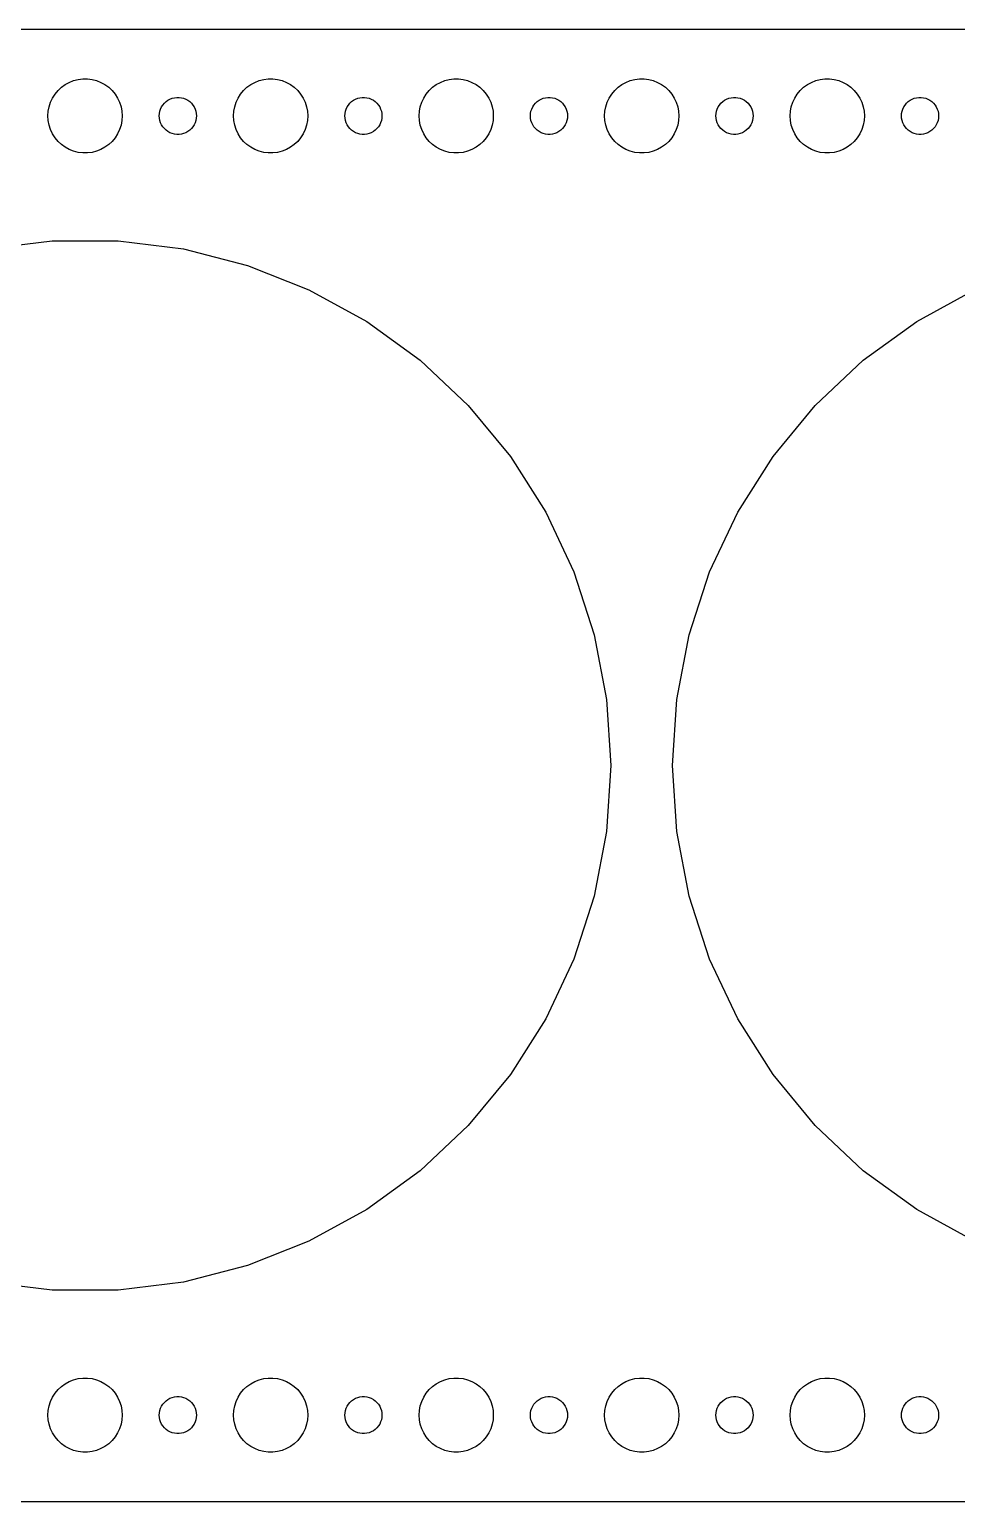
# Model space of a CAD drawing. Header units: metres. Extents: x -142 to 142, y -59 to 59.
# Drawn here: x -4.5 to 70.5, y -59.5 to 59.5 of the extents above; entities that cross this region are included whole.
import ezdxf

# ---------------------------------------------------------------- set-up
doc = ezdxf.new("R2010")
doc.units = ezdxf.units.M

msp = doc.modelspace()

# ---------------------------------------------------------------- linework, layer by layer
for p, q in [((137.314, 59.4901), (-137.314, 59.4901)), ((-2.1869, 54.5536), (-1.91226, 54.8115)), ((-1.91226, 54.8115), (-1.60747, 55.033)), ((-1.60747, 55.033), (-1.27733, 55.2145)), ((-1.27733, 55.2145), (-0.92705, 55.3532)), ((-0.92705, 55.3532), (-0.56213, 55.4469)), ((-0.56213, 55.4469), (-0.18837, 55.4941)), ((-0.18837, 55.4941), (0.18837, 55.4941)), ((0.18837, 55.4941), (0.56213, 55.4469)), ((0.56213, 55.4469), (0.92705, 55.3532)), ((0.92705, 55.3532), (1.27733, 55.2145)), ((1.27733, 55.2145), (1.60747, 55.033)), ((1.60747, 55.033), (1.91226, 54.8115)), ((1.91226, 54.8115), (2.1869, 54.5536)), ((12.8131, 54.5536), (13.0877, 54.8115)), ((13.0877, 54.8115), (13.3925, 55.033)), ((13.3925, 55.033), (13.7227, 55.2145)), ((13.7227, 55.2145), (14.0729, 55.3532)), ((14.0729, 55.3532), (14.4379, 55.4469)), ((14.4379, 55.4469), (14.8116, 55.4941)), ((14.8116, 55.4941), (15.1884, 55.4941)), ((15.1884, 55.4941), (15.5621, 55.4469)), ((15.5621, 55.4469), (15.927, 55.3532)), ((15.927, 55.3532), (16.2773, 55.2145)), ((16.2773, 55.2145), (16.6075, 55.033)), ((16.6075, 55.033), (16.9123, 54.8115)), ((16.9123, 54.8115), (17.1869, 54.5536)), ((27.8131, 54.5536), (28.0877, 54.8115)), ((28.0877, 54.8115), (28.3925, 55.033)), ((28.3925, 55.033), (28.7227, 55.2145)), ((28.7227, 55.2145), (29.0729, 55.3532)), ((29.0729, 55.3532), (29.4379, 55.4469)), ((29.4379, 55.4469), (29.8116, 55.4941)), ((29.8116, 55.4941), (30.1884, 55.4941)), ((30.1884, 55.4941), (30.5621, 55.4469)), ((30.5621, 55.4469), (30.927, 55.3532)), ((30.927, 55.3532), (31.2773, 55.2145)), ((31.2773, 55.2145), (31.6075, 55.033)), ((31.6075, 55.033), (31.9123, 54.8115)), ((31.9123, 54.8115), (32.1869, 54.5536)), ((42.8131, 54.5536), (43.0877, 54.8115)), ((43.0877, 54.8115), (43.3925, 55.033)), ((43.3925, 55.033), (43.7227, 55.2145)), ((43.7227, 55.2145), (44.0729, 55.3532)), ((44.0729, 55.3532), (44.4379, 55.4469)), ((44.4379, 55.4469), (44.8116, 55.4941)), ((44.8116, 55.4941), (45.1884, 55.4941)), ((45.1884, 55.4941), (45.5621, 55.4469)), ((45.5621, 55.4469), (45.927, 55.3532)), ((45.927, 55.3532), (46.2773, 55.2145)), ((46.2773, 55.2145), (46.6075, 55.033)), ((46.6075, 55.033), (46.9123, 54.8115)), ((46.9123, 54.8115), (47.1869, 54.5536)), ((57.8131, 54.5536), (58.0877, 54.8115)), ((58.0877, 54.8115), (58.3925, 55.033)), ((58.3925, 55.033), (58.7227, 55.2145)), ((58.7227, 55.2145), (59.0729, 55.3532)), ((59.0729, 55.3532), (59.4379, 55.4469)), ((59.4379, 55.4469), (59.8116, 55.4941)), ((59.8116, 55.4941), (60.1884, 55.4941)), ((60.1884, 55.4941), (60.5621, 55.4469)), ((60.5621, 55.4469), (60.927, 55.3532)), ((60.927, 55.3532), (61.2773, 55.2145)), ((61.2773, 55.2145), (61.6075, 55.033)), ((61.6075, 55.033), (61.9123, 54.8115)), ((61.9123, 54.8115), (62.1869, 54.5536)), ((-2.90575, 53.2461), (-2.78932, 53.6044)), ((-2.78932, 53.6044), (-2.62891, 53.9453)), ((-2.62891, 53.9453), (-2.42705, 54.2634)), ((-2.42705, 54.2634), (-2.1869, 54.5536)), ((2.1869, 54.5536), (2.42705, 54.2634)), ((2.42705, 54.2634), (2.62891, 53.9453)), ((2.62891, 53.9453), (2.78932, 53.6044)), ((2.78932, 53.6044), (2.90575, 53.2461)), ((6.40654, 53.5268), (6.54385, 53.6558)), ((6.54385, 53.6558), (6.69626, 53.7665)), ((6.69626, 53.7665), (6.86133, 53.8572)), ((6.86133, 53.8572), (7.03647, 53.9266)), ((7.03647, 53.9266), (7.21892, 53.9734)), ((7.21892, 53.9734), (7.40581, 53.997)), ((7.40581, 53.997), (7.59418, 53.997)), ((7.59418, 53.997), (7.78107, 53.9734)), ((7.78107, 53.9734), (7.96352, 53.9266)), ((7.96352, 53.9266), (8.13866, 53.8572)), ((8.13866, 53.8572), (8.30373, 53.7665)), ((8.30373, 53.7665), (8.45613, 53.6558)), ((8.45613, 53.6558), (8.59344, 53.5268)), ((12.0942, 53.2461), (12.2107, 53.6044)), ((12.2107, 53.6044), (12.3711, 53.9453)), ((12.3711, 53.9453), (12.5729, 54.2634)), ((12.5729, 54.2634), (12.8131, 54.5536)), ((17.1869, 54.5536), (17.427, 54.2634)), ((17.427, 54.2634), (17.6289, 53.9453)), ((17.6289, 53.9453), (17.7893, 53.6044)), ((17.7893, 53.6044), (17.9057, 53.2461)), ((21.4065, 53.5268), (21.5439, 53.6558)), ((21.5439, 53.6558), (21.6963, 53.7665)), ((21.6963, 53.7665), (21.8613, 53.8572)), ((21.8613, 53.8572), (22.0365, 53.9266)), ((22.0365, 53.9266), (22.2189, 53.9734)), ((22.2189, 53.9734), (22.4058, 53.997)), ((22.4058, 53.997), (22.5942, 53.997)), ((22.5942, 53.997), (22.7811, 53.9734)), ((22.7811, 53.9734), (22.9635, 53.9266)), ((22.9635, 53.9266), (23.1387, 53.8572)), ((23.1387, 53.8572), (23.3037, 53.7665)), ((23.3037, 53.7665), (23.4561, 53.6558)), ((23.4561, 53.6558), (23.5934, 53.5268)), ((27.0942, 53.2461), (27.2107, 53.6044)), ((27.2107, 53.6044), (27.3711, 53.9453)), ((27.3711, 53.9453), (27.5729, 54.2634)), ((27.5729, 54.2634), (27.8131, 54.5536)), ((32.1869, 54.5536), (32.427, 54.2634)), ((32.427, 54.2634), (32.6289, 53.9453)), ((32.6289, 53.9453), (32.7893, 53.6044)), ((32.7893, 53.6044), (32.9057, 53.2461)), ((36.4065, 53.5268), (36.5439, 53.6558)), ((36.5439, 53.6558), (36.6963, 53.7665)), ((36.6963, 53.7665), (36.8613, 53.8572)), ((36.8613, 53.8572), (37.0365, 53.9266)), ((37.0365, 53.9266), (37.2189, 53.9734)), ((37.2189, 53.9734), (37.4058, 53.997)), ((37.4058, 53.997), (37.5942, 53.997)), ((37.5942, 53.997), (37.7811, 53.9734)), ((37.7811, 53.9734), (37.9635, 53.9266)), ((37.9635, 53.9266), (38.1387, 53.8572)), ((38.1387, 53.8572), (38.3037, 53.7665)), ((38.3037, 53.7665), (38.4561, 53.6558)), ((38.4561, 53.6558), (38.5934, 53.5268)), ((42.0942, 53.2461), (42.2107, 53.6044)), ((42.2107, 53.6044), (42.3711, 53.9453)), ((42.3711, 53.9453), (42.5729, 54.2634)), ((42.5729, 54.2634), (42.8131, 54.5536)), ((47.1869, 54.5536), (47.427, 54.2634)), ((47.427, 54.2634), (47.6289, 53.9453)), ((47.6289, 53.9453), (47.7893, 53.6044)), ((47.7893, 53.6044), (47.9057, 53.2461)), ((51.4065, 53.5268), (51.5439, 53.6558)), ((51.5439, 53.6558), (51.6963, 53.7665)), ((51.6963, 53.7665), (51.8613, 53.8572)), ((51.8613, 53.8572), (52.0365, 53.9266)), ((52.0365, 53.9266), (52.2189, 53.9734)), ((52.2189, 53.9734), (52.4058, 53.997)), ((52.4058, 53.997), (52.5942, 53.997)), ((52.5942, 53.997), (52.7811, 53.9734)), ((52.7811, 53.9734), (52.9635, 53.9266)), ((52.9635, 53.9266), (53.1387, 53.8572)), ((53.1387, 53.8572), (53.3037, 53.7665)), ((53.3037, 53.7665), (53.4561, 53.6558)), ((53.4561, 53.6558), (53.5934, 53.5268)), ((57.0942, 53.2461), (57.2107, 53.6044)), ((57.2107, 53.6044), (57.3711, 53.9453)), ((57.3711, 53.9453), (57.5729, 54.2634)), ((57.5729, 54.2634), (57.8131, 54.5536)), ((62.1869, 54.5536), (62.427, 54.2634)), ((62.427, 54.2634), (62.6289, 53.9453)), ((62.6289, 53.9453), (62.7893, 53.6044)), ((62.7893, 53.6044), (62.9057, 53.2461)), ((66.4065, 53.5268), (66.5439, 53.6558)), ((66.5439, 53.6558), (66.6963, 53.7665)), ((66.6963, 53.7665), (66.8613, 53.8572)), ((66.8613, 53.8572), (67.0365, 53.9266)), ((67.0365, 53.9266), (67.2189, 53.9734)), ((67.2189, 53.9734), (67.4058, 53.997)), ((67.4058, 53.997), (67.5942, 53.997)), ((67.5942, 53.997), (67.7811, 53.9734)), ((67.7811, 53.9734), (67.9635, 53.9266)), ((67.9635, 53.9266), (68.1387, 53.8572)), ((68.1387, 53.8572), (68.3037, 53.7665)), ((68.3037, 53.7665), (68.4561, 53.6558)), ((68.4561, 53.6558), (68.5934, 53.5268)), ((-3, 52.5), (-2.97633, 52.876)), ((-2.97633, 52.124), (-3, 52.5)), ((-2.97633, 52.876), (-2.90575, 53.2461)), ((2.90575, 53.2461), (2.97633, 52.876)), ((2.97633, 52.876), (3, 52.5)), ((3, 52.5), (2.97633, 52.124)), ((6, 52.5), (6.01183, 52.688)), ((6.01183, 52.312), (6, 52.5)), ((6.01183, 52.688), (6.04712, 52.873)), ((6.04712, 52.873), (6.10533, 53.0522)), ((6.10533, 53.0522), (6.18553, 53.2226)), ((6.18553, 53.2226), (6.28647, 53.3817)), ((6.28647, 53.3817), (6.40654, 53.5268)), ((8.59344, 53.5268), (8.71352, 53.3817)), ((8.71352, 53.3817), (8.81445, 53.2226)), ((8.81445, 53.2226), (8.89465, 53.0522)), ((8.89465, 53.0522), (8.95287, 52.873)), ((8.95287, 52.873), (8.98816, 52.688)), ((8.98816, 52.688), (9, 52.5)), ((9, 52.5), (8.98816, 52.312)), ((12, 52.5), (12.0237, 52.876)), ((12.0237, 52.124), (12, 52.5)), ((12.0237, 52.876), (12.0942, 53.2461)), ((17.9057, 53.2461), (17.9763, 52.876)), ((17.9763, 52.876), (18, 52.5)), ((18, 52.5), (17.9763, 52.124)), ((21, 52.5), (21.0118, 52.688)), ((21.0118, 52.312), (21, 52.5)), ((21.0118, 52.688), (21.0471, 52.873)), ((21.0471, 52.873), (21.1053, 53.0522)), ((21.1053, 53.0522), (21.1855, 53.2226)), ((21.1855, 53.2226), (21.2865, 53.3817)), ((21.2865, 53.3817), (21.4065, 53.5268)), ((23.5934, 53.5268), (23.7135, 53.3817)), ((23.7135, 53.3817), (23.8145, 53.2226)), ((23.8145, 53.2226), (23.8947, 53.0522)), ((23.8947, 53.0522), (23.9529, 52.873)), ((23.9529, 52.873), (23.9882, 52.688)), ((23.9882, 52.688), (24, 52.5)), ((24, 52.5), (23.9882, 52.312)), ((27, 52.5), (27.0237, 52.876)), ((27.0237, 52.124), (27, 52.5)), ((27.0237, 52.876), (27.0942, 53.2461)), ((32.9057, 53.2461), (32.9763, 52.876)), ((32.9763, 52.876), (33, 52.5)), ((33, 52.5), (32.9763, 52.124)), ((36, 52.5), (36.0118, 52.688)), ((36.0118, 52.312), (36, 52.5)), ((36.0118, 52.688), (36.0471, 52.873)), ((36.0471, 52.873), (36.1053, 53.0522)), ((36.1053, 53.0522), (36.1855, 53.2226)), ((36.1855, 53.2226), (36.2865, 53.3817)), ((36.2865, 53.3817), (36.4065, 53.5268)), ((38.5934, 53.5268), (38.7135, 53.3817)), ((38.7135, 53.3817), (38.8145, 53.2226)), ((38.8145, 53.2226), (38.8947, 53.0522)), ((38.8947, 53.0522), (38.9529, 52.873)), ((38.9529, 52.873), (38.9882, 52.688)), ((38.9882, 52.688), (39, 52.5)), ((39, 52.5), (38.9882, 52.312)), ((42, 52.5), (42.0237, 52.876)), ((42.0237, 52.124), (42, 52.5)), ((42.0237, 52.876), (42.0942, 53.2461)), ((47.9057, 53.2461), (47.9763, 52.876)), ((47.9763, 52.876), (48, 52.5)), ((48, 52.5), (47.9763, 52.124)), ((51, 52.5), (51.0118, 52.688)), ((51.0118, 52.312), (51, 52.5)), ((51.0118, 52.688), (51.0471, 52.873)), ((51.0471, 52.873), (51.1053, 53.0522)), ((51.1053, 53.0522), (51.1855, 53.2226)), ((51.1855, 53.2226), (51.2865, 53.3817)), ((51.2865, 53.3817), (51.4065, 53.5268)), ((53.5934, 53.5268), (53.7135, 53.3817)), ((53.7135, 53.3817), (53.8145, 53.2226)), ((53.8145, 53.2226), (53.8947, 53.0522)), ((53.8947, 53.0522), (53.9529, 52.873)), ((53.9529, 52.873), (53.9882, 52.688)), ((53.9882, 52.688), (54, 52.5)), ((54, 52.5), (53.9882, 52.312)), ((57, 52.5), (57.0237, 52.876)), ((57.0237, 52.124), (57, 52.5)), ((57.0237, 52.876), (57.0942, 53.2461)), ((62.9057, 53.2461), (62.9763, 52.876)), ((62.9763, 52.876), (63, 52.5)), ((63, 52.5), (62.9763, 52.124)), ((66, 52.5), (66.0118, 52.688)), ((66.0118, 52.312), (66, 52.5)), ((66.0118, 52.688), (66.0471, 52.873)), ((66.0471, 52.873), (66.1053, 53.0522)), ((66.1053, 53.0522), (66.1855, 53.2226)), ((66.1855, 53.2226), (66.2865, 53.3817)), ((66.2865, 53.3817), (66.4065, 53.5268)), ((68.5934, 53.5268), (68.7135, 53.3817)), ((68.7135, 53.3817), (68.8145, 53.2226)), ((68.8145, 53.2226), (68.8947, 53.0522)), ((68.8947, 53.0522), (68.9529, 52.873)), ((68.9529, 52.873), (68.9882, 52.688)), ((68.9882, 52.688), (69, 52.5)), ((69, 52.5), (68.9882, 52.312)), ((-2.90575, 51.7539), (-2.97633, 52.124)), ((-2.78932, 51.3956), (-2.90575, 51.7539)), ((-2.62891, 51.0547), (-2.78932, 51.3956)), ((2.78932, 51.3956), (2.62891, 51.0547)), ((2.90575, 51.7539), (2.78932, 51.3956)), ((2.97633, 52.124), (2.90575, 51.7539)), ((6.04712, 52.127), (6.01183, 52.312)), ((6.10533, 51.9478), (6.04712, 52.127)), ((6.18553, 51.7774), (6.10533, 51.9478)), ((6.28647, 51.6183), (6.18553, 51.7774)), ((6.40654, 51.4732), (6.28647, 51.6183)), ((6.54385, 51.3442), (6.40654, 51.4732)), ((6.69626, 51.2335), (6.54385, 51.3442)), ((6.86133, 51.1428), (6.69626, 51.2335)), ((8.30373, 51.2335), (8.13866, 51.1428)), ((8.45613, 51.3442), (8.30373, 51.2335)), ((8.59344, 51.4732), (8.45613, 51.3442)), ((8.71352, 51.6183), (8.59344, 51.4732)), ((8.81445, 51.7774), (8.71352, 51.6183)), ((8.89465, 51.9478), (8.81445, 51.7774)), ((8.95287, 52.127), (8.89465, 51.9478)), ((8.98816, 52.312), (8.95287, 52.127)), ((12.0942, 51.7539), (12.0237, 52.124)), ((12.2107, 51.3956), (12.0942, 51.7539)), ((12.3711, 51.0547), (12.2107, 51.3956)), ((17.7893, 51.3956), (17.6289, 51.0547)), ((17.9057, 51.7539), (17.7893, 51.3956)), ((17.9763, 52.124), (17.9057, 51.7539)), ((21.0471, 52.127), (21.0118, 52.312)), ((21.1053, 51.9478), (21.0471, 52.127)), ((21.1855, 51.7774), (21.1053, 51.9478)), ((21.2865, 51.6183), (21.1855, 51.7774)), ((21.4065, 51.4732), (21.2865, 51.6183)), ((21.5439, 51.3442), (21.4065, 51.4732)), ((21.6963, 51.2335), (21.5439, 51.3442)), ((21.8613, 51.1428), (21.6963, 51.2335)), ((23.3037, 51.2335), (23.1387, 51.1428)), ((23.4561, 51.3442), (23.3037, 51.2335)), ((23.5934, 51.4732), (23.4561, 51.3442)), ((23.7135, 51.6183), (23.5934, 51.4732)), ((23.8145, 51.7774), (23.7135, 51.6183)), ((23.8947, 51.9478), (23.8145, 51.7774)), ((23.9529, 52.127), (23.8947, 51.9478)), ((23.9882, 52.312), (23.9529, 52.127)), ((27.0942, 51.7539), (27.0237, 52.124)), ((27.2107, 51.3956), (27.0942, 51.7539)), ((27.3711, 51.0547), (27.2107, 51.3956)), ((32.7893, 51.3956), (32.6289, 51.0547)), ((32.9057, 51.7539), (32.7893, 51.3956)), ((32.9763, 52.124), (32.9057, 51.7539)), ((36.0471, 52.127), (36.0118, 52.312)), ((36.1053, 51.9478), (36.0471, 52.127)), ((36.1855, 51.7774), (36.1053, 51.9478)), ((36.2865, 51.6183), (36.1855, 51.7774)), ((36.4065, 51.4732), (36.2865, 51.6183)), ((36.5439, 51.3442), (36.4065, 51.4732)), ((36.6963, 51.2335), (36.5439, 51.3442)), ((36.8613, 51.1428), (36.6963, 51.2335)), ((38.3037, 51.2335), (38.1387, 51.1428)), ((38.4561, 51.3442), (38.3037, 51.2335)), ((38.5934, 51.4732), (38.4561, 51.3442)), ((38.7135, 51.6183), (38.5934, 51.4732)), ((38.8145, 51.7774), (38.7135, 51.6183)), ((38.8947, 51.9478), (38.8145, 51.7774)), ((38.9529, 52.127), (38.8947, 51.9478)), ((38.9882, 52.312), (38.9529, 52.127)), ((42.0942, 51.7539), (42.0237, 52.124)), ((42.2107, 51.3956), (42.0942, 51.7539)), ((42.3711, 51.0547), (42.2107, 51.3956)), ((47.7893, 51.3956), (47.6289, 51.0547)), ((47.9057, 51.7539), (47.7893, 51.3956)), ((47.9763, 52.124), (47.9057, 51.7539)), ((51.0471, 52.127), (51.0118, 52.312)), ((51.1053, 51.9478), (51.0471, 52.127)), ((51.1855, 51.7774), (51.1053, 51.9478)), ((51.2865, 51.6183), (51.1855, 51.7774)), ((51.4065, 51.4732), (51.2865, 51.6183)), ((51.5439, 51.3442), (51.4065, 51.4732)), ((51.6963, 51.2335), (51.5439, 51.3442)), ((51.8613, 51.1428), (51.6963, 51.2335)), ((53.3037, 51.2335), (53.1387, 51.1428)), ((53.4561, 51.3442), (53.3037, 51.2335)), ((53.5934, 51.4732), (53.4561, 51.3442)), ((53.7135, 51.6183), (53.5934, 51.4732)), ((53.8145, 51.7774), (53.7135, 51.6183)), ((53.8947, 51.9478), (53.8145, 51.7774)), ((53.9529, 52.127), (53.8947, 51.9478)), ((53.9882, 52.312), (53.9529, 52.127)), ((57.0942, 51.7539), (57.0237, 52.124)), ((57.2107, 51.3956), (57.0942, 51.7539)), ((57.3711, 51.0547), (57.2107, 51.3956)), ((62.7893, 51.3956), (62.6289, 51.0547)), ((62.9057, 51.7539), (62.7893, 51.3956)), ((62.9763, 52.124), (62.9057, 51.7539)), ((66.0471, 52.127), (66.0118, 52.312)), ((66.1053, 51.9478), (66.0471, 52.127)), ((66.1855, 51.7774), (66.1053, 51.9478)), ((66.2865, 51.6183), (66.1855, 51.7774)), ((66.4065, 51.4732), (66.2865, 51.6183)), ((66.5439, 51.3442), (66.4065, 51.4732)), ((66.6963, 51.2335), (66.5439, 51.3442)), ((66.8613, 51.1428), (66.6963, 51.2335)), ((68.3037, 51.2335), (68.1387, 51.1428)), ((68.4561, 51.3442), (68.3037, 51.2335)), ((68.5934, 51.4732), (68.4561, 51.3442)), ((68.7135, 51.6183), (68.5934, 51.4732)), ((68.8145, 51.7774), (68.7135, 51.6183)), ((68.8947, 51.9478), (68.8145, 51.7774)), ((68.9529, 52.127), (68.8947, 51.9478)), ((68.9882, 52.312), (68.9529, 52.127)), ((-2.42705, 50.7366), (-2.62891, 51.0547)), ((-2.1869, 50.4464), (-2.42705, 50.7366)), ((-1.91226, 50.1885), (-2.1869, 50.4464)), ((-1.60747, 49.967), (-1.91226, 50.1885)), ((1.91226, 50.1885), (1.60747, 49.967)), ((2.1869, 50.4464), (1.91226, 50.1885)), ((2.42705, 50.7366), (2.1869, 50.4464)), ((2.62891, 51.0547), (2.42705, 50.7366)), ((7.03647, 51.0734), (6.86133, 51.1428)), ((7.21892, 51.0266), (7.03647, 51.0734)), ((7.40581, 51.003), (7.21892, 51.0266)), ((7.59418, 51.003), (7.40581, 51.003)), ((7.78107, 51.0266), (7.59418, 51.003)), ((7.96352, 51.0734), (7.78107, 51.0266)), ((8.13866, 51.1428), (7.96352, 51.0734)), ((12.5729, 50.7366), (12.3711, 51.0547)), ((12.8131, 50.4464), (12.5729, 50.7366)), ((13.0877, 50.1885), (12.8131, 50.4464)), ((13.3925, 49.967), (13.0877, 50.1885)), ((16.9123, 50.1885), (16.6075, 49.967)), ((17.1869, 50.4464), (16.9123, 50.1885)), ((17.427, 50.7366), (17.1869, 50.4464)), ((17.6289, 51.0547), (17.427, 50.7366)), ((22.0365, 51.0734), (21.8613, 51.1428)), ((22.2189, 51.0266), (22.0365, 51.0734)), ((22.4058, 51.003), (22.2189, 51.0266)), ((22.5942, 51.003), (22.4058, 51.003)), ((22.7811, 51.0266), (22.5942, 51.003)), ((22.9635, 51.0734), (22.7811, 51.0266)), ((23.1387, 51.1428), (22.9635, 51.0734)), ((27.5729, 50.7366), (27.3711, 51.0547)), ((27.8131, 50.4464), (27.5729, 50.7366)), ((28.0877, 50.1885), (27.8131, 50.4464)), ((28.3925, 49.967), (28.0877, 50.1885)), ((31.9123, 50.1885), (31.6075, 49.967)), ((32.1869, 50.4464), (31.9123, 50.1885)), ((32.427, 50.7366), (32.1869, 50.4464)), ((32.6289, 51.0547), (32.427, 50.7366)), ((37.0365, 51.0734), (36.8613, 51.1428)), ((37.2189, 51.0266), (37.0365, 51.0734)), ((37.4058, 51.003), (37.2189, 51.0266)), ((37.5942, 51.003), (37.4058, 51.003)), ((37.7811, 51.0266), (37.5942, 51.003)), ((37.9635, 51.0734), (37.7811, 51.0266)), ((38.1387, 51.1428), (37.9635, 51.0734)), ((42.5729, 50.7366), (42.3711, 51.0547)), ((42.8131, 50.4464), (42.5729, 50.7366)), ((43.0877, 50.1885), (42.8131, 50.4464)), ((43.3925, 49.967), (43.0877, 50.1885)), ((46.9123, 50.1885), (46.6075, 49.967)), ((47.1869, 50.4464), (46.9123, 50.1885)), ((47.427, 50.7366), (47.1869, 50.4464)), ((47.6289, 51.0547), (47.427, 50.7366)), ((52.0365, 51.0734), (51.8613, 51.1428)), ((52.2189, 51.0266), (52.0365, 51.0734)), ((52.4058, 51.003), (52.2189, 51.0266)), ((52.5942, 51.003), (52.4058, 51.003)), ((52.7811, 51.0266), (52.5942, 51.003)), ((52.9635, 51.0734), (52.7811, 51.0266)), ((53.1387, 51.1428), (52.9635, 51.0734)), ((57.5729, 50.7366), (57.3711, 51.0547)), ((57.8131, 50.4464), (57.5729, 50.7366)), ((58.0877, 50.1885), (57.8131, 50.4464)), ((58.3925, 49.967), (58.0877, 50.1885)), ((61.9123, 50.1885), (61.6075, 49.967)), ((62.1869, 50.4464), (61.9123, 50.1885)), ((62.427, 50.7366), (62.1869, 50.4464)), ((62.6289, 51.0547), (62.427, 50.7366)), ((67.0365, 51.0734), (66.8613, 51.1428)), ((67.2189, 51.0266), (67.0365, 51.0734)), ((67.4058, 51.003), (67.2189, 51.0266)), ((67.5942, 51.003), (67.4058, 51.003)), ((67.7811, 51.0266), (67.5942, 51.003)), ((67.9635, 51.0734), (67.7811, 51.0266)), ((68.1387, 51.1428), (67.9635, 51.0734)), ((-1.27733, 49.7855), (-1.60747, 49.967)), ((-0.92705, 49.6468), (-1.27733, 49.7855)), ((-0.56213, 49.5531), (-0.92705, 49.6468)), ((-0.18837, 49.5059), (-0.56213, 49.5531)), ((0.18837, 49.5059), (-0.18837, 49.5059)), ((0.56213, 49.5531), (0.18837, 49.5059)), ((0.92705, 49.6468), (0.56213, 49.5531)), ((1.27733, 49.7855), (0.92705, 49.6468)), ((1.60747, 49.967), (1.27733, 49.7855)), ((13.7227, 49.7855), (13.3925, 49.967)), ((14.0729, 49.6468), (13.7227, 49.7855)), ((14.4379, 49.5531), (14.0729, 49.6468)), ((14.8116, 49.5059), (14.4379, 49.5531)), ((15.1884, 49.5059), (14.8116, 49.5059)), ((15.5621, 49.5531), (15.1884, 49.5059)), ((15.927, 49.6468), (15.5621, 49.5531)), ((16.2773, 49.7855), (15.927, 49.6468)), ((16.6075, 49.967), (16.2773, 49.7855)), ((28.7227, 49.7855), (28.3925, 49.967)), ((29.0729, 49.6468), (28.7227, 49.7855)), ((29.4379, 49.5531), (29.0729, 49.6468)), ((29.8116, 49.5059), (29.4379, 49.5531)), ((30.1884, 49.5059), (29.8116, 49.5059)), ((30.5621, 49.5531), (30.1884, 49.5059)), ((30.927, 49.6468), (30.5621, 49.5531)), ((31.2773, 49.7855), (30.927, 49.6468)), ((31.6075, 49.967), (31.2773, 49.7855)), ((43.7227, 49.7855), (43.3925, 49.967)), ((44.0729, 49.6468), (43.7227, 49.7855)), ((44.4379, 49.5531), (44.0729, 49.6468)), ((44.8116, 49.5059), (44.4379, 49.5531)), ((45.1884, 49.5059), (44.8116, 49.5059)), ((45.5621, 49.5531), (45.1884, 49.5059)), ((45.927, 49.6468), (45.5621, 49.5531)), ((46.2773, 49.7855), (45.927, 49.6468)), ((46.6075, 49.967), (46.2773, 49.7855)), ((58.7227, 49.7855), (58.3925, 49.967)), ((59.0729, 49.6468), (58.7227, 49.7855)), ((59.4379, 49.5531), (59.0729, 49.6468)), ((59.8116, 49.5059), (59.4379, 49.5531)), ((60.1884, 49.5059), (59.8116, 49.5059)), ((60.5621, 49.5531), (60.1884, 49.5059)), ((60.927, 49.6468), (60.5621, 49.5531)), ((61.2773, 49.7855), (60.927, 49.6468)), ((61.6075, 49.967), (61.2773, 49.7855)), ((-7.9637, 41.7472), (-2.66859, 42.4161)), ((-2.66859, 42.4161), (2.66859, 42.4161)), ((2.66859, 42.4161), (7.9637, 41.7472)), ((7.9637, 41.7472), (13.1332, 40.4199)), ((13.1332, 40.4199), (18.0956, 38.4551)), ((18.0956, 38.4551), (22.7726, 35.8839)), ((67.2274, 35.8839), (71.9044, 38.4551)), ((22.7726, 35.8839), (27.0905, 32.7468)), ((62.9095, 32.7468), (67.2274, 35.8839)), ((27.0905, 32.7468), (30.9812, 29.0932)), ((59.0188, 29.0932), (62.9095, 32.7468)), ((30.9812, 29.0932), (34.3832, 24.9809)), ((55.6168, 24.9809), (59.0188, 29.0932)), ((34.3832, 24.9809), (37.243, 20.4745)), ((52.757, 20.4745), (55.6168, 24.9809)), ((37.243, 20.4745), (39.5155, 15.6453)), ((50.4845, 15.6453), (52.757, 20.4745)), ((39.5155, 15.6453), (41.1648, 10.5693)), ((48.8352, 10.5693), (50.4845, 15.6453)), ((41.1648, 10.5693), (42.1649, 5.32666)), ((47.8351, 5.32666), (48.8352, 10.5693)), ((42.1649, 5.32666), (42.5, 0)), ((47.5, 0), (47.8351, 5.32666)), ((42.5, 0), (42.1649, -5.32666)), ((47.8351, -5.32666), (47.5, 0)), ((42.1649, -5.32666), (41.1648, -10.5693)), ((48.8352, -10.5693), (47.8351, -5.32666)), ((41.1648, -10.5693), (39.5155, -15.6453)), ((50.4845, -15.6453), (48.8352, -10.5693)), ((39.5155, -15.6453), (37.243, -20.4745)), ((52.757, -20.4745), (50.4845, -15.6453)), ((37.243, -20.4745), (34.3832, -24.9809)), ((55.6168, -24.9809), (52.757, -20.4745)), ((34.3832, -24.9809), (30.9812, -29.0932)), ((59.0188, -29.0932), (55.6168, -24.9809)), ((30.9812, -29.0932), (27.0905, -32.7468)), ((62.9095, -32.7468), (59.0188, -29.0932)), ((27.0905, -32.7468), (22.7726, -35.8839)), ((67.2274, -35.8839), (62.9095, -32.7468)), ((22.7726, -35.8839), (18.0956, -38.4551)), ((71.9044, -38.4551), (67.2274, -35.8839)), ((18.0956, -38.4551), (13.1332, -40.4199)), ((13.1332, -40.4199), (7.9637, -41.7472)), ((-2.66859, -42.4161), (-7.9637, -41.7472)), ((2.66859, -42.4161), (-2.66859, -42.4161)), ((7.9637, -41.7472), (2.66859, -42.4161)), ((-1.91226, -50.1885), (-1.60747, -49.967)), ((-1.60747, -49.967), (-1.27733, -49.7855)), ((-1.27733, -49.7855), (-0.92705, -49.6468)), ((-0.92705, -49.6468), (-0.56213, -49.5531)), ((-0.56213, -49.5531), (-0.18837, -49.5059)), ((-0.18837, -49.5059), (0.18837, -49.5059)), ((0.18837, -49.5059), (0.56213, -49.5531)), ((0.56213, -49.5531), (0.92705, -49.6468)), ((0.92705, -49.6468), (1.27733, -49.7855)), ((1.27733, -49.7855), (1.60747, -49.967)), ((1.60747, -49.967), (1.91226, -50.1885)), ((13.0877, -50.1885), (13.3925, -49.967)), ((13.3925, -49.967), (13.7227, -49.7855)), ((13.7227, -49.7855), (14.0729, -49.6468)), ((14.0729, -49.6468), (14.4379, -49.5531)), ((14.4379, -49.5531), (14.8116, -49.5059)), ((14.8116, -49.5059), (15.1884, -49.5059)), ((15.1884, -49.5059), (15.5621, -49.5531)), ((15.5621, -49.5531), (15.927, -49.6468)), ((15.927, -49.6468), (16.2773, -49.7855)), ((16.2773, -49.7855), (16.6075, -49.967)), ((16.6075, -49.967), (16.9123, -50.1885)), ((28.0877, -50.1885), (28.3925, -49.967)), ((28.3925, -49.967), (28.7227, -49.7855)), ((28.7227, -49.7855), (29.0729, -49.6468)), ((29.0729, -49.6468), (29.4379, -49.5531)), ((29.4379, -49.5531), (29.8116, -49.5059)), ((29.8116, -49.5059), (30.1884, -49.5059)), ((30.1884, -49.5059), (30.5621, -49.5531)), ((30.5621, -49.5531), (30.927, -49.6468)), ((30.927, -49.6468), (31.2773, -49.7855)), ((31.2773, -49.7855), (31.6075, -49.967)), ((31.6075, -49.967), (31.9123, -50.1885)), ((43.0877, -50.1885), (43.3925, -49.967)), ((43.3925, -49.967), (43.7227, -49.7855)), ((43.7227, -49.7855), (44.0729, -49.6468)), ((44.0729, -49.6468), (44.4379, -49.5531)), ((44.4379, -49.5531), (44.8116, -49.5059)), ((44.8116, -49.5059), (45.1884, -49.5059)), ((45.1884, -49.5059), (45.5621, -49.5531)), ((45.5621, -49.5531), (45.927, -49.6468)), ((45.927, -49.6468), (46.2773, -49.7855)), ((46.2773, -49.7855), (46.6075, -49.967)), ((46.6075, -49.967), (46.9123, -50.1885)), ((58.0877, -50.1885), (58.3925, -49.967)), ((58.3925, -49.967), (58.7227, -49.7855)), ((58.7227, -49.7855), (59.0729, -49.6468)), ((59.0729, -49.6468), (59.4379, -49.5531)), ((59.4379, -49.5531), (59.8116, -49.5059)), ((59.8116, -49.5059), (60.1884, -49.5059)), ((60.1884, -49.5059), (60.5621, -49.5531)), ((60.5621, -49.5531), (60.927, -49.6468)), ((60.927, -49.6468), (61.2773, -49.7855)), ((61.2773, -49.7855), (61.6075, -49.967)), ((61.6075, -49.967), (61.9123, -50.1885)), ((-2.78932, -51.3956), (-2.62891, -51.0547)), ((-2.62891, -51.0547), (-2.42705, -50.7366)), ((-2.42705, -50.7366), (-2.1869, -50.4464)), ((-2.1869, -50.4464), (-1.91226, -50.1885)), ((1.91226, -50.1885), (2.1869, -50.4464)), ((2.1869, -50.4464), (2.42705, -50.7366)), ((2.42705, -50.7366), (2.62891, -51.0547)), ((2.62891, -51.0547), (2.78932, -51.3956)), ((6.69626, -51.2335), (6.86133, -51.1428)), ((6.86133, -51.1428), (7.03647, -51.0734)), ((7.03647, -51.0734), (7.21892, -51.0266)), ((7.21892, -51.0266), (7.40581, -51.003)), ((7.40581, -51.003), (7.59418, -51.003)), ((7.59418, -51.003), (7.78107, -51.0266)), ((7.78107, -51.0266), (7.96352, -51.0734)), ((7.96352, -51.0734), (8.13866, -51.1428)), ((8.13866, -51.1428), (8.30373, -51.2335)), ((12.2107, -51.3956), (12.3711, -51.0547)), ((12.3711, -51.0547), (12.5729, -50.7366)), ((12.5729, -50.7366), (12.8131, -50.4464)), ((12.8131, -50.4464), (13.0877, -50.1885)), ((16.9123, -50.1885), (17.1869, -50.4464)), ((17.1869, -50.4464), (17.427, -50.7366)), ((17.427, -50.7366), (17.6289, -51.0547)), ((17.6289, -51.0547), (17.7893, -51.3956)), ((21.6963, -51.2335), (21.8613, -51.1428)), ((21.8613, -51.1428), (22.0365, -51.0734)), ((22.0365, -51.0734), (22.2189, -51.0266)), ((22.2189, -51.0266), (22.4058, -51.003)), ((22.4058, -51.003), (22.5942, -51.003)), ((22.5942, -51.003), (22.7811, -51.0266)), ((22.7811, -51.0266), (22.9635, -51.0734)), ((22.9635, -51.0734), (23.1387, -51.1428)), ((23.1387, -51.1428), (23.3037, -51.2335)), ((27.2107, -51.3956), (27.3711, -51.0547)), ((27.3711, -51.0547), (27.5729, -50.7366)), ((27.5729, -50.7366), (27.8131, -50.4464)), ((27.8131, -50.4464), (28.0877, -50.1885)), ((31.9123, -50.1885), (32.1869, -50.4464)), ((32.1869, -50.4464), (32.427, -50.7366)), ((32.427, -50.7366), (32.6289, -51.0547)), ((32.6289, -51.0547), (32.7893, -51.3956)), ((36.6963, -51.2335), (36.8613, -51.1428)), ((36.8613, -51.1428), (37.0365, -51.0734)), ((37.0365, -51.0734), (37.2189, -51.0266)), ((37.2189, -51.0266), (37.4058, -51.003)), ((37.4058, -51.003), (37.5942, -51.003)), ((37.5942, -51.003), (37.7811, -51.0266)), ((37.7811, -51.0266), (37.9635, -51.0734)), ((37.9635, -51.0734), (38.1387, -51.1428)), ((38.1387, -51.1428), (38.3037, -51.2335)), ((42.2107, -51.3956), (42.3711, -51.0547)), ((42.3711, -51.0547), (42.5729, -50.7366)), ((42.5729, -50.7366), (42.8131, -50.4464)), ((42.8131, -50.4464), (43.0877, -50.1885)), ((46.9123, -50.1885), (47.1869, -50.4464)), ((47.1869, -50.4464), (47.427, -50.7366)), ((47.427, -50.7366), (47.6289, -51.0547)), ((47.6289, -51.0547), (47.7893, -51.3956)), ((51.6963, -51.2335), (51.8613, -51.1428)), ((51.8613, -51.1428), (52.0365, -51.0734)), ((52.0365, -51.0734), (52.2189, -51.0266)), ((52.2189, -51.0266), (52.4058, -51.003)), ((52.4058, -51.003), (52.5942, -51.003)), ((52.5942, -51.003), (52.7811, -51.0266)), ((52.7811, -51.0266), (52.9635, -51.0734)), ((52.9635, -51.0734), (53.1387, -51.1428)), ((53.1387, -51.1428), (53.3037, -51.2335)), ((57.2107, -51.3956), (57.3711, -51.0547)), ((57.3711, -51.0547), (57.5729, -50.7366)), ((57.5729, -50.7366), (57.8131, -50.4464)), ((57.8131, -50.4464), (58.0877, -50.1885)), ((61.9123, -50.1885), (62.1869, -50.4464)), ((62.1869, -50.4464), (62.427, -50.7366)), ((62.427, -50.7366), (62.6289, -51.0547)), ((62.6289, -51.0547), (62.7893, -51.3956)), ((66.6963, -51.2335), (66.8613, -51.1428)), ((66.8613, -51.1428), (67.0365, -51.0734)), ((67.0365, -51.0734), (67.2189, -51.0266)), ((67.2189, -51.0266), (67.4058, -51.003)), ((67.4058, -51.003), (67.5942, -51.003)), ((67.5942, -51.003), (67.7811, -51.0266)), ((67.7811, -51.0266), (67.9635, -51.0734)), ((67.9635, -51.0734), (68.1387, -51.1428)), ((68.1387, -51.1428), (68.3037, -51.2335)), ((-3, -52.5), (-2.97633, -52.124)), ((-2.97633, -52.124), (-2.90575, -51.7539)), ((-2.90575, -51.7539), (-2.78932, -51.3956)), ((2.78932, -51.3956), (2.90575, -51.7539)), ((2.90575, -51.7539), (2.97633, -52.124)), ((2.97633, -52.124), (3, -52.5)), ((6, -52.5), (6.01183, -52.312)), ((6.01183, -52.312), (6.04712, -52.127)), ((6.04712, -52.127), (6.10533, -51.9478)), ((6.10533, -51.9478), (6.18553, -51.7774)), ((6.18553, -51.7774), (6.28647, -51.6183)), ((6.28647, -51.6183), (6.40654, -51.4732)), ((6.40654, -51.4732), (6.54385, -51.3442)), ((6.54385, -51.3442), (6.69626, -51.2335)), ((8.30373, -51.2335), (8.45613, -51.3442)), ((8.45613, -51.3442), (8.59344, -51.4732)), ((8.59344, -51.4732), (8.71352, -51.6183)), ((8.71352, -51.6183), (8.81445, -51.7774)), ((8.81445, -51.7774), (8.89465, -51.9478)), ((8.89465, -51.9478), (8.95287, -52.127)), ((8.95287, -52.127), (8.98816, -52.312)), ((8.98816, -52.312), (9, -52.5)), ((12, -52.5), (12.0237, -52.124)), ((12.0237, -52.124), (12.0942, -51.7539)), ((12.0942, -51.7539), (12.2107, -51.3956)), ((17.7893, -51.3956), (17.9057, -51.7539)), ((17.9057, -51.7539), (17.9763, -52.124)), ((17.9763, -52.124), (18, -52.5)), ((21, -52.5), (21.0118, -52.312)), ((21.0118, -52.312), (21.0471, -52.127)), ((21.0471, -52.127), (21.1053, -51.9478)), ((21.1053, -51.9478), (21.1855, -51.7774)), ((21.1855, -51.7774), (21.2865, -51.6183)), ((21.2865, -51.6183), (21.4065, -51.4732)), ((21.4065, -51.4732), (21.5439, -51.3442)), ((21.5439, -51.3442), (21.6963, -51.2335)), ((23.3037, -51.2335), (23.4561, -51.3442)), ((23.4561, -51.3442), (23.5934, -51.4732)), ((23.5934, -51.4732), (23.7135, -51.6183)), ((23.7135, -51.6183), (23.8145, -51.7774)), ((23.8145, -51.7774), (23.8947, -51.9478)), ((23.8947, -51.9478), (23.9529, -52.127)), ((23.9529, -52.127), (23.9882, -52.312)), ((23.9882, -52.312), (24, -52.5)), ((27, -52.5), (27.0237, -52.124)), ((27.0237, -52.124), (27.0942, -51.7539)), ((27.0942, -51.7539), (27.2107, -51.3956)), ((32.7893, -51.3956), (32.9057, -51.7539)), ((32.9057, -51.7539), (32.9763, -52.124)), ((32.9763, -52.124), (33, -52.5)), ((36, -52.5), (36.0118, -52.312)), ((36.0118, -52.312), (36.0471, -52.127)), ((36.0471, -52.127), (36.1053, -51.9478)), ((36.1053, -51.9478), (36.1855, -51.7774)), ((36.1855, -51.7774), (36.2865, -51.6183)), ((36.2865, -51.6183), (36.4065, -51.4732)), ((36.4065, -51.4732), (36.5439, -51.3442)), ((36.5439, -51.3442), (36.6963, -51.2335)), ((38.3037, -51.2335), (38.4561, -51.3442)), ((38.4561, -51.3442), (38.5934, -51.4732)), ((38.5934, -51.4732), (38.7135, -51.6183)), ((38.7135, -51.6183), (38.8145, -51.7774)), ((38.8145, -51.7774), (38.8947, -51.9478)), ((38.8947, -51.9478), (38.9529, -52.127)), ((38.9529, -52.127), (38.9882, -52.312)), ((38.9882, -52.312), (39, -52.5)), ((42, -52.5), (42.0237, -52.124)), ((42.0237, -52.124), (42.0942, -51.7539)), ((42.0942, -51.7539), (42.2107, -51.3956)), ((47.7893, -51.3956), (47.9057, -51.7539)), ((47.9057, -51.7539), (47.9763, -52.124)), ((47.9763, -52.124), (48, -52.5)), ((51, -52.5), (51.0118, -52.312)), ((51.0118, -52.312), (51.0471, -52.127)), ((51.0471, -52.127), (51.1053, -51.9478)), ((51.1053, -51.9478), (51.1855, -51.7774)), ((51.1855, -51.7774), (51.2865, -51.6183)), ((51.2865, -51.6183), (51.4065, -51.4732)), ((51.4065, -51.4732), (51.5439, -51.3442)), ((51.5439, -51.3442), (51.6963, -51.2335)), ((53.3037, -51.2335), (53.4561, -51.3442)), ((53.4561, -51.3442), (53.5934, -51.4732)), ((53.5934, -51.4732), (53.7135, -51.6183)), ((53.7135, -51.6183), (53.8145, -51.7774)), ((53.8145, -51.7774), (53.8947, -51.9478)), ((53.8947, -51.9478), (53.9529, -52.127)), ((53.9529, -52.127), (53.9882, -52.312)), ((53.9882, -52.312), (54, -52.5)), ((57, -52.5), (57.0237, -52.124)), ((57.0237, -52.124), (57.0942, -51.7539)), ((57.0942, -51.7539), (57.2107, -51.3956)), ((62.7893, -51.3956), (62.9057, -51.7539)), ((62.9057, -51.7539), (62.9763, -52.124)), ((62.9763, -52.124), (63, -52.5)), ((66, -52.5), (66.0118, -52.312)), ((66.0118, -52.312), (66.0471, -52.127)), ((66.0471, -52.127), (66.1053, -51.9478)), ((66.1053, -51.9478), (66.1855, -51.7774)), ((66.1855, -51.7774), (66.2865, -51.6183)), ((66.2865, -51.6183), (66.4065, -51.4732)), ((66.4065, -51.4732), (66.5439, -51.3442)), ((66.5439, -51.3442), (66.6963, -51.2335)), ((68.3037, -51.2335), (68.4561, -51.3442)), ((68.4561, -51.3442), (68.5934, -51.4732)), ((68.5934, -51.4732), (68.7135, -51.6183)), ((68.7135, -51.6183), (68.8145, -51.7774)), ((68.8145, -51.7774), (68.8947, -51.9478)), ((68.8947, -51.9478), (68.9529, -52.127)), ((68.9529, -52.127), (68.9882, -52.312)), ((68.9882, -52.312), (69, -52.5)), ((-2.97633, -52.876), (-3, -52.5)), ((-2.90575, -53.2461), (-2.97633, -52.876)), ((-2.78932, -53.6044), (-2.90575, -53.2461)), ((2.90575, -53.2461), (2.78932, -53.6044)), ((2.97633, -52.876), (2.90575, -53.2461)), ((3, -52.5), (2.97633, -52.876)), ((6.01183, -52.688), (6, -52.5)), ((6.04712, -52.873), (6.01183, -52.688)), ((6.10533, -53.0522), (6.04712, -52.873)), ((6.18553, -53.2226), (6.10533, -53.0522)), ((6.28647, -53.3817), (6.18553, -53.2226)), ((6.40654, -53.5268), (6.28647, -53.3817)), ((6.54385, -53.6558), (6.40654, -53.5268)), ((8.59344, -53.5268), (8.45613, -53.6558)), ((8.71352, -53.3817), (8.59344, -53.5268)), ((8.81445, -53.2226), (8.71352, -53.3817)), ((8.89465, -53.0522), (8.81445, -53.2226)), ((8.95287, -52.873), (8.89465, -53.0522)), ((8.98816, -52.688), (8.95287, -52.873)), ((9, -52.5), (8.98816, -52.688)), ((12.0237, -52.876), (12, -52.5)), ((12.0942, -53.2461), (12.0237, -52.876)), ((12.2107, -53.6044), (12.0942, -53.2461)), ((17.9057, -53.2461), (17.7893, -53.6044)), ((17.9763, -52.876), (17.9057, -53.2461)), ((18, -52.5), (17.9763, -52.876)), ((21.0118, -52.688), (21, -52.5)), ((21.0471, -52.873), (21.0118, -52.688)), ((21.1053, -53.0522), (21.0471, -52.873)), ((21.1855, -53.2226), (21.1053, -53.0522)), ((21.2865, -53.3817), (21.1855, -53.2226)), ((21.4065, -53.5268), (21.2865, -53.3817)), ((21.5439, -53.6558), (21.4065, -53.5268)), ((23.5934, -53.5268), (23.4561, -53.6558)), ((23.7135, -53.3817), (23.5934, -53.5268)), ((23.8145, -53.2226), (23.7135, -53.3817)), ((23.8947, -53.0522), (23.8145, -53.2226)), ((23.9529, -52.873), (23.8947, -53.0522)), ((23.9882, -52.688), (23.9529, -52.873)), ((24, -52.5), (23.9882, -52.688)), ((27.0237, -52.876), (27, -52.5)), ((27.0942, -53.2461), (27.0237, -52.876)), ((27.2107, -53.6044), (27.0942, -53.2461)), ((32.9057, -53.2461), (32.7893, -53.6044)), ((32.9763, -52.876), (32.9057, -53.2461)), ((33, -52.5), (32.9763, -52.876)), ((36.0118, -52.688), (36, -52.5)), ((36.0471, -52.873), (36.0118, -52.688)), ((36.1053, -53.0522), (36.0471, -52.873)), ((36.1855, -53.2226), (36.1053, -53.0522)), ((36.2865, -53.3817), (36.1855, -53.2226)), ((36.4065, -53.5268), (36.2865, -53.3817)), ((36.5439, -53.6558), (36.4065, -53.5268)), ((38.5934, -53.5268), (38.4561, -53.6558)), ((38.7135, -53.3817), (38.5934, -53.5268)), ((38.8145, -53.2226), (38.7135, -53.3817)), ((38.8947, -53.0522), (38.8145, -53.2226)), ((38.9529, -52.873), (38.8947, -53.0522)), ((38.9882, -52.688), (38.9529, -52.873)), ((39, -52.5), (38.9882, -52.688)), ((42.0237, -52.876), (42, -52.5)), ((42.0942, -53.2461), (42.0237, -52.876)), ((42.2107, -53.6044), (42.0942, -53.2461)), ((47.9057, -53.2461), (47.7893, -53.6044)), ((47.9763, -52.876), (47.9057, -53.2461)), ((48, -52.5), (47.9763, -52.876)), ((51.0118, -52.688), (51, -52.5)), ((51.0471, -52.873), (51.0118, -52.688)), ((51.1053, -53.0522), (51.0471, -52.873)), ((51.1855, -53.2226), (51.1053, -53.0522)), ((51.2865, -53.3817), (51.1855, -53.2226)), ((51.4065, -53.5268), (51.2865, -53.3817)), ((51.5439, -53.6558), (51.4065, -53.5268)), ((53.5934, -53.5268), (53.4561, -53.6558)), ((53.7135, -53.3817), (53.5934, -53.5268)), ((53.8145, -53.2226), (53.7135, -53.3817)), ((53.8947, -53.0522), (53.8145, -53.2226)), ((53.9529, -52.873), (53.8947, -53.0522)), ((53.9882, -52.688), (53.9529, -52.873)), ((54, -52.5), (53.9882, -52.688)), ((57.0237, -52.876), (57, -52.5)), ((57.0942, -53.2461), (57.0237, -52.876)), ((57.2107, -53.6044), (57.0942, -53.2461)), ((62.9057, -53.2461), (62.7893, -53.6044)), ((62.9763, -52.876), (62.9057, -53.2461)), ((63, -52.5), (62.9763, -52.876)), ((66.0118, -52.688), (66, -52.5)), ((66.0471, -52.873), (66.0118, -52.688)), ((66.1053, -53.0522), (66.0471, -52.873)), ((66.1855, -53.2226), (66.1053, -53.0522)), ((66.2865, -53.3817), (66.1855, -53.2226)), ((66.4065, -53.5268), (66.2865, -53.3817)), ((66.5439, -53.6558), (66.4065, -53.5268)), ((68.5934, -53.5268), (68.4561, -53.6558)), ((68.7135, -53.3817), (68.5934, -53.5268)), ((68.8145, -53.2226), (68.7135, -53.3817)), ((68.8947, -53.0522), (68.8145, -53.2226)), ((68.9529, -52.873), (68.8947, -53.0522)), ((68.9882, -52.688), (68.9529, -52.873)), ((69, -52.5), (68.9882, -52.688)), ((-2.62891, -53.9453), (-2.78932, -53.6044)), ((-2.42705, -54.2634), (-2.62891, -53.9453)), ((-2.1869, -54.5536), (-2.42705, -54.2634)), ((-1.91226, -54.8115), (-2.1869, -54.5536)), ((2.1869, -54.5536), (1.91226, -54.8115)), ((2.42705, -54.2634), (2.1869, -54.5536)), ((2.62891, -53.9453), (2.42705, -54.2634)), ((2.78932, -53.6044), (2.62891, -53.9453)), ((6.69626, -53.7665), (6.54385, -53.6558)), ((6.86133, -53.8572), (6.69626, -53.7665)), ((7.03647, -53.9266), (6.86133, -53.8572)), ((7.21892, -53.9734), (7.03647, -53.9266)), ((7.40581, -53.997), (7.21892, -53.9734)), ((7.59418, -53.997), (7.40581, -53.997)), ((7.78107, -53.9734), (7.59418, -53.997)), ((7.96352, -53.9266), (7.78107, -53.9734)), ((8.13866, -53.8572), (7.96352, -53.9266)), ((8.30373, -53.7665), (8.13866, -53.8572)), ((8.45613, -53.6558), (8.30373, -53.7665)), ((12.3711, -53.9453), (12.2107, -53.6044)), ((12.5729, -54.2634), (12.3711, -53.9453)), ((12.8131, -54.5536), (12.5729, -54.2634)), ((13.0877, -54.8115), (12.8131, -54.5536)), ((17.1869, -54.5536), (16.9123, -54.8115)), ((17.427, -54.2634), (17.1869, -54.5536)), ((17.6289, -53.9453), (17.427, -54.2634)), ((17.7893, -53.6044), (17.6289, -53.9453)), ((21.6963, -53.7665), (21.5439, -53.6558)), ((21.8613, -53.8572), (21.6963, -53.7665)), ((22.0365, -53.9266), (21.8613, -53.8572)), ((22.2189, -53.9734), (22.0365, -53.9266)), ((22.4058, -53.997), (22.2189, -53.9734)), ((22.5942, -53.997), (22.4058, -53.997)), ((22.7811, -53.9734), (22.5942, -53.997)), ((22.9635, -53.9266), (22.7811, -53.9734)), ((23.1387, -53.8572), (22.9635, -53.9266)), ((23.3037, -53.7665), (23.1387, -53.8572)), ((23.4561, -53.6558), (23.3037, -53.7665)), ((27.3711, -53.9453), (27.2107, -53.6044)), ((27.5729, -54.2634), (27.3711, -53.9453)), ((27.8131, -54.5536), (27.5729, -54.2634)), ((28.0877, -54.8115), (27.8131, -54.5536)), ((32.1869, -54.5536), (31.9123, -54.8115)), ((32.427, -54.2634), (32.1869, -54.5536)), ((32.6289, -53.9453), (32.427, -54.2634)), ((32.7893, -53.6044), (32.6289, -53.9453)), ((36.6963, -53.7665), (36.5439, -53.6558)), ((36.8613, -53.8572), (36.6963, -53.7665)), ((37.0365, -53.9266), (36.8613, -53.8572)), ((37.2189, -53.9734), (37.0365, -53.9266)), ((37.4058, -53.997), (37.2189, -53.9734)), ((37.5942, -53.997), (37.4058, -53.997)), ((37.7811, -53.9734), (37.5942, -53.997)), ((37.9635, -53.9266), (37.7811, -53.9734)), ((38.1387, -53.8572), (37.9635, -53.9266)), ((38.3037, -53.7665), (38.1387, -53.8572)), ((38.4561, -53.6558), (38.3037, -53.7665)), ((42.3711, -53.9453), (42.2107, -53.6044)), ((42.5729, -54.2634), (42.3711, -53.9453)), ((42.8131, -54.5536), (42.5729, -54.2634)), ((43.0877, -54.8115), (42.8131, -54.5536)), ((47.1869, -54.5536), (46.9123, -54.8115)), ((47.427, -54.2634), (47.1869, -54.5536)), ((47.6289, -53.9453), (47.427, -54.2634)), ((47.7893, -53.6044), (47.6289, -53.9453)), ((51.6963, -53.7665), (51.5439, -53.6558)), ((51.8613, -53.8572), (51.6963, -53.7665)), ((52.0365, -53.9266), (51.8613, -53.8572)), ((52.2189, -53.9734), (52.0365, -53.9266)), ((52.4058, -53.997), (52.2189, -53.9734)), ((52.5942, -53.997), (52.4058, -53.997)), ((52.7811, -53.9734), (52.5942, -53.997)), ((52.9635, -53.9266), (52.7811, -53.9734)), ((53.1387, -53.8572), (52.9635, -53.9266)), ((53.3037, -53.7665), (53.1387, -53.8572)), ((53.4561, -53.6558), (53.3037, -53.7665)), ((57.3711, -53.9453), (57.2107, -53.6044)), ((57.5729, -54.2634), (57.3711, -53.9453)), ((57.8131, -54.5536), (57.5729, -54.2634)), ((58.0877, -54.8115), (57.8131, -54.5536)), ((62.1869, -54.5536), (61.9123, -54.8115)), ((62.427, -54.2634), (62.1869, -54.5536)), ((62.6289, -53.9453), (62.427, -54.2634)), ((62.7893, -53.6044), (62.6289, -53.9453)), ((66.6963, -53.7665), (66.5439, -53.6558)), ((66.8613, -53.8572), (66.6963, -53.7665)), ((67.0365, -53.9266), (66.8613, -53.8572)), ((67.2189, -53.9734), (67.0365, -53.9266)), ((67.4058, -53.997), (67.2189, -53.9734)), ((67.5942, -53.997), (67.4058, -53.997)), ((67.7811, -53.9734), (67.5942, -53.997)), ((67.9635, -53.9266), (67.7811, -53.9734)), ((68.1387, -53.8572), (67.9635, -53.9266)), ((68.3037, -53.7665), (68.1387, -53.8572)), ((68.4561, -53.6558), (68.3037, -53.7665)), ((-1.60747, -55.033), (-1.91226, -54.8115)), ((-1.27733, -55.2145), (-1.60747, -55.033)), ((-0.92705, -55.3532), (-1.27733, -55.2145)), ((-0.56213, -55.4469), (-0.92705, -55.3532)), ((-0.18837, -55.4941), (-0.56213, -55.4469)), ((0.18837, -55.4941), (-0.18837, -55.4941)), ((0.56213, -55.4469), (0.18837, -55.4941)), ((0.92705, -55.3532), (0.56213, -55.4469)), ((1.27733, -55.2145), (0.92705, -55.3532)), ((1.60747, -55.033), (1.27733, -55.2145)), ((1.91226, -54.8115), (1.60747, -55.033)), ((13.3925, -55.033), (13.0877, -54.8115)), ((13.7227, -55.2145), (13.3925, -55.033)), ((14.0729, -55.3532), (13.7227, -55.2145)), ((14.4379, -55.4469), (14.0729, -55.3532)), ((14.8116, -55.4941), (14.4379, -55.4469)), ((15.1884, -55.4941), (14.8116, -55.4941)), ((15.5621, -55.4469), (15.1884, -55.4941)), ((15.927, -55.3532), (15.5621, -55.4469)), ((16.2773, -55.2145), (15.927, -55.3532)), ((16.6075, -55.033), (16.2773, -55.2145)), ((16.9123, -54.8115), (16.6075, -55.033)), ((28.3925, -55.033), (28.0877, -54.8115)), ((28.7227, -55.2145), (28.3925, -55.033)), ((29.0729, -55.3532), (28.7227, -55.2145)), ((29.4379, -55.4469), (29.0729, -55.3532)), ((29.8116, -55.4941), (29.4379, -55.4469)), ((30.1884, -55.4941), (29.8116, -55.4941)), ((30.5621, -55.4469), (30.1884, -55.4941)), ((30.927, -55.3532), (30.5621, -55.4469)), ((31.2773, -55.2145), (30.927, -55.3532)), ((31.6075, -55.033), (31.2773, -55.2145)), ((31.9123, -54.8115), (31.6075, -55.033)), ((43.3925, -55.033), (43.0877, -54.8115)), ((43.7227, -55.2145), (43.3925, -55.033)), ((44.0729, -55.3532), (43.7227, -55.2145)), ((44.4379, -55.4469), (44.0729, -55.3532)), ((44.8116, -55.4941), (44.4379, -55.4469)), ((45.1884, -55.4941), (44.8116, -55.4941)), ((45.5621, -55.4469), (45.1884, -55.4941)), ((45.927, -55.3532), (45.5621, -55.4469)), ((46.2773, -55.2145), (45.927, -55.3532)), ((46.6075, -55.033), (46.2773, -55.2145)), ((46.9123, -54.8115), (46.6075, -55.033)), ((58.3925, -55.033), (58.0877, -54.8115)), ((58.7227, -55.2145), (58.3925, -55.033)), ((59.0729, -55.3532), (58.7227, -55.2145)), ((59.4379, -55.4469), (59.0729, -55.3532)), ((59.8116, -55.4941), (59.4379, -55.4469)), ((60.1884, -55.4941), (59.8116, -55.4941)), ((60.5621, -55.4469), (60.1884, -55.4941)), ((60.927, -55.3532), (60.5621, -55.4469)), ((61.2773, -55.2145), (60.927, -55.3532)), ((61.6075, -55.033), (61.2773, -55.2145)), ((61.9123, -54.8115), (61.6075, -55.033)), ((-137.314, -59.4901), (137.314, -59.4901))]:
    msp.add_line(p, q)

doc.saveas('drawing.dxf')
